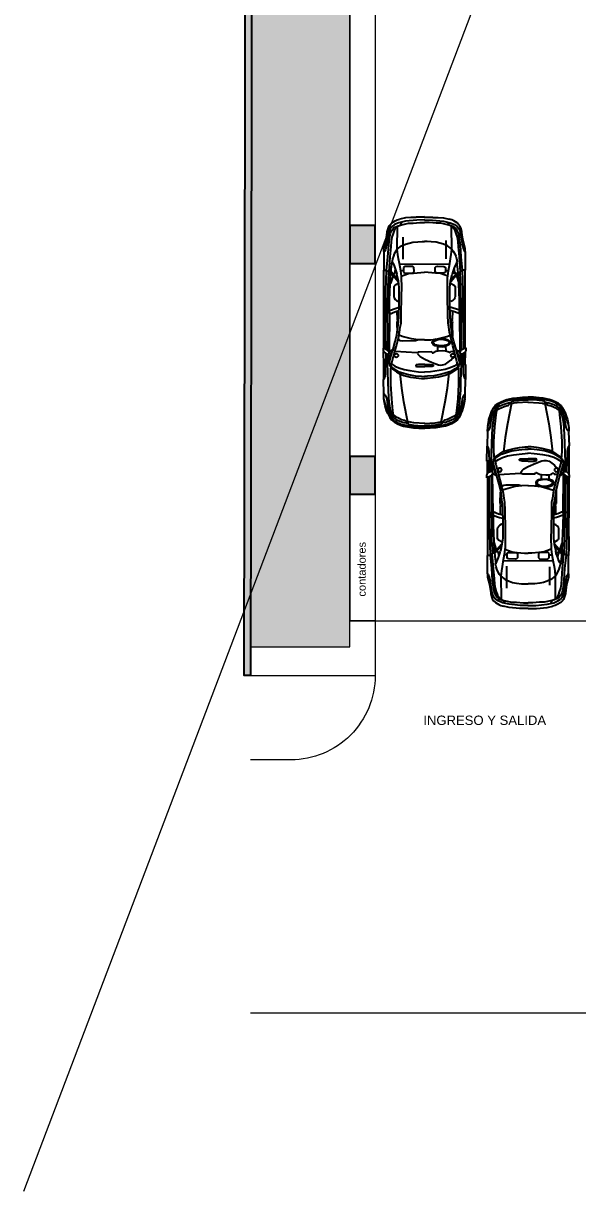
# Model space of a CAD drawing. Header units: metres. Extents: x -598 to 357, y -242 to 574.
# Drawn here: x -314.89 to -301.73, y 261.47 to 289.18 of the extents above; entities that cross this region are included whole.
import ezdxf

# ---------------------------------------------------------------- set-up
doc = ezdxf.new("R2010")
doc.units = ezdxf.units.M
doc.set_wipeout_variables(frame=1)
for name, color, linetype in [('000-GRADAS', 2, 'Continuous'), ('_TEXTO TITULOS', 251, 'Continuous'), ('MINUSV', 7, 'Continuous'), ('T-texto', 8, 'Continuous'), ('VEHICULO', 8, 'Continuous'), ('WIPEOUT', 253, 'Continuous'), ('xref_Nivel TIPICO$0$H-hatch mamposteria', 8, 'Continuous')]:
    doc.layers.add(name, color=color, linetype=linetype)
doc.layers.add('Muro Mamspoteria', color=5, linetype='Continuous', lineweight=9)
doc.layers.add('PARQUEOS', color=252, linetype='Continuous', lineweight=0)
doc.styles.get("Standard").update_dxf_attribs({"font": 'arial.ttf'})
doc.styles.add('TS', font='arial.ttf')

# ---------------------------------------------------------------- blocks, each defined once
blk = doc.blocks.new('columna')
at = {"true_color": 0x939598}
h = blk.add_hatch(color=252, dxfattribs=at)
h.dxf.hatch_style = 1
h.paths.add_polyline_path([(154.747, 259.896), (155.647, 259.896), (155.647, 259.296), (154.747, 259.296)])
at = {"color": 252, "true_color": 0x939598}
blk.add_lwpolyline([(154.747, 259.896), (155.647, 259.896), (155.647, 259.296), (154.747, 259.296), (154.747, 259.896)], dxfattribs=at)
blk = doc.blocks.new('V26')
at = {"color": 253}
blk.add_wipeout([(866.194, 101.276), (865.916, 101.411), (865.781, 101.658), (865.725, 101.995), (865.725, 102.392), (865.755, 102.623), (865.793, 102.764), (865.916, 102.977), (866.039, 103.047), (866.288, 103.136), (866.515, 103.161), (867.533, 103.161), (867.586, 103.176), (867.633, 103.166), (868.422, 103.159), (869.985, 103.156), (870.161, 103.109), (870.293, 103.089), (870.412, 103.069), (870.52, 103.034), (870.614, 102.929), (870.676, 102.779), (870.71, 102.644), (870.719, 101.869), (870.693, 101.676), (870.66, 101.547), (870.59, 101.418), (870.484, 101.34), (870.293, 101.299), (870.161, 101.278), (869.985, 101.232), (867.631, 101.229), (867.629, 101.218), (867.575, 101.213), (867.535, 101.223), (867.055, 101.22), (866.705, 101.226), (866.476, 101.227)], dxfattribs=at).dxf.layer = 'WIPEOUT'
at = {"layer": 'VEHICULO'}
for p, q in [((866.066, 103.066), (866.139, 103.094)), ((866.201, 103.087), (866.127, 103.054)), ((866.139, 103.094), (866.249, 103.129)), ((866.198, 103.087), (866.192, 103.063)), ((866.199, 103.089), (866.309, 103.126)), ((866.249, 103.129), (866.328, 103.143)), ((866.333, 103.08), (866.263, 103.068)), ((866.309, 103.126), (866.393, 103.15)), ((866.328, 103.143), (866.414, 103.157)), ((866.408, 103.089), (866.333, 103.08)), ((866.393, 103.15), (866.438, 103.159)), ((866.453, 103.103), (866.408, 103.089)), ((866.438, 103.159), (866.515, 103.161)), ((866.504, 103.131), (866.453, 103.103)), ((866.534, 103.155), (866.504, 103.131)), ((866.515, 103.161), (866.534, 103.157)), ((866.537, 103.157), (866.873, 103.166)), ((866.873, 103.166), (866.903, 103.145)), ((867.233, 103.169), (866.878, 103.166)), ((866.903, 103.145), (866.952, 103.131)), ((866.952, 103.131), (867.006, 103.122)), ((867.006, 103.122), (867.095, 103.122)), ((867.095, 103.122), (867.191, 103.117)), ((867.191, 103.117), (867.237, 103.117)), ((867.235, 103.12), (867.233, 103.169)), ((867.233, 103.162), (867.535, 103.165)), ((867.244, 103.068), (867.235, 103.12)), ((867.492, 103.115), (867.236, 103.118)), ((867.485, 103.093), (867.474, 103.07)), ((867.498, 103.121), (867.485, 103.093)), ((867.533, 103.161), (867.498, 103.121)), ((867.55, 103.168), (867.533, 103.161)), ((867.565, 103.174), (867.55, 103.168)), ((867.586, 103.176), (867.565, 103.174)), ((867.625, 103.17), (867.573, 103.066)), ((867.582, 103.058), (867.613, 103.122)), ((867.618, 103.175), (867.586, 103.176)), ((867.613, 103.122), (867.633, 103.162)), ((867.617, 103.124), (867.992, 103.121)), ((867.629, 103.17), (867.618, 103.175)), ((867.633, 103.166), (867.629, 103.17)), ((867.631, 103.159), (868.422, 103.159)), ((867.633, 103.162), (867.633, 103.166)), ((867.992, 103.121), (868.437, 103.121)), ((868.422, 103.159), (868.443, 103.118)), ((868.422, 103.159), (868.75, 103.157)), ((868.443, 103.118), (868.457, 103.069)), ((868.443, 103.118), (868.704, 103.114)), ((868.704, 103.114), (868.97, 103.111)), ((868.75, 103.157), (869.276, 103.16)), ((868.97, 103.111), (869.239, 103.105)), ((869.239, 103.105), (869.46, 103.095)), ((869.276, 103.16), (869.471, 103.156)), ((869.463, 103.095), (869.435, 103.042)), ((869.46, 103.095), (869.785, 103.062)), ((869.466, 103.117), (869.463, 103.095)), ((869.471, 103.156), (869.466, 103.117)), ((869.907, 103.156), (869.471, 103.156)), ((869.91, 103.145), (869.907, 103.156)), ((869.907, 103.156), (869.985, 103.156)), ((869.921, 103.134), (869.91, 103.145)), ((869.946, 103.123), (869.921, 103.134)), ((869.988, 103.109), (869.946, 103.123)), ((869.985, 103.156), (870.076, 103.13)), ((870.085, 103.089), (869.988, 103.109)), ((870.076, 103.13), (870.161, 103.109)), ((870.157, 103.075), (870.085, 103.089)), ((870.161, 103.109), (870.293, 103.089)), ((870.293, 103.089), (870.376, 103.078)), ((870.376, 103.078), (870.448, 103.06)), ((865.825, 102.836), (865.793, 102.764)), ((865.853, 102.843), (865.816, 102.745)), ((865.87, 102.914), (865.825, 102.836)), ((865.905, 102.914), (865.853, 102.843)), ((865.916, 102.977), (865.87, 102.914)), ((865.924, 102.865), (865.89, 102.782)), ((865.9, 102.914), (866.013, 103.028)), ((865.97, 103.014), (865.916, 102.977)), ((865.973, 102.929), (865.924, 102.865)), ((865.962, 102.815), (865.929, 102.738)), ((865.995, 102.884), (865.962, 102.815)), ((866.05, 103.056), (865.97, 103.014)), ((865.988, 102.95), (865.971, 102.929)), ((866.034, 102.938), (865.973, 102.929)), ((866.049, 103.004), (865.988, 102.95)), ((866.036, 102.937), (865.995, 102.884)), ((866.013, 103.028), (866.066, 103.066)), ((866.135, 102.952), (866.033, 102.939)), ((866.042, 102.946), (866.036, 102.937)), ((866.084, 102.98), (866.042, 102.946)), ((866.127, 103.054), (866.049, 103.004)), ((866.069, 102.963), (866.151, 102.998)), ((866.112, 103.007), (866.084, 102.98)), ((866.147, 103.031), (866.112, 103.007)), ((866.419, 102.981), (866.135, 102.952)), ((866.179, 103.043), (866.147, 103.031)), ((866.151, 102.998), (866.247, 103.019)), ((866.186, 103.051), (866.179, 103.043)), ((866.263, 103.068), (866.184, 103.05)), ((866.192, 103.063), (866.186, 103.051)), ((866.247, 103.019), (866.338, 103.033)), ((866.338, 103.033), (866.46, 103.043)), ((866.766, 103.004), (866.419, 102.981)), ((866.46, 103.043), (866.611, 103.052)), ((866.611, 103.052), (866.808, 103.059)), ((866.99, 103.004), (866.766, 103.004)), ((866.808, 103.059), (867.06, 103.066)), ((867.11, 102.999), (866.99, 103.004)), ((867.06, 102.863), (867.009, 102.784)), ((867.068, 102.821), (867.023, 102.684)), ((867.06, 103.066), (867.247, 103.073)), ((867.131, 102.966), (867.06, 102.863)), ((867.131, 102.92), (867.068, 102.821)), ((867.188, 102.991), (867.11, 102.999)), ((867.151, 102.804), (867.111, 102.681)), ((867.183, 102.994), (867.131, 102.92)), ((867.183, 102.992), (867.131, 102.966)), ((867.194, 102.898), (867.151, 102.804)), ((867.184, 102.998), (867.221, 103.019)), ((867.189, 102.994), (867.305, 102.961)), ((867.245, 102.977), (867.194, 102.898)), ((867.221, 103.019), (867.277, 103.029)), ((867.256, 103.045), (867.244, 103.068)), ((867.357, 103.071), (867.246, 103.072)), ((867.277, 103.029), (867.256, 103.045)), ((867.275, 103.029), (867.333, 103.018)), ((867.276, 103.031), (867.354, 103.037)), ((867.305, 102.961), (867.495, 102.911)), ((867.333, 103.018), (867.562, 102.951)), ((867.35, 103.029), (867.344, 103.026)), ((867.344, 103.026), (867.35, 103.023)), ((867.349, 103.023), (867.52, 102.975)), ((867.366, 103.03), (867.35, 103.029)), ((867.354, 103.037), (867.414, 103.039)), ((867.473, 103.07), (867.357, 103.071)), ((867.442, 103.03), (867.366, 103.03)), ((867.414, 103.039), (867.458, 103.039)), ((867.456, 103.032), (867.442, 103.03)), ((867.462, 103.039), (867.456, 103.032)), ((867.471, 103.056), (867.462, 103.039)), ((867.471, 103.056), (867.474, 103.07)), ((867.478, 103.05), (867.471, 103.056)), ((867.474, 103.07), (867.481, 103.054)), ((867.497, 103.032), (867.478, 103.05)), ((867.481, 103.054), (867.496, 103.041)), ((867.495, 102.911), (867.676, 102.861)), ((867.496, 103.041), (867.508, 103.036)), ((867.505, 103.03), (867.497, 103.032)), ((867.519, 103.029), (867.505, 103.03)), ((867.508, 103.036), (867.519, 103.034)), ((867.548, 102.893), (867.518, 102.365)), ((867.519, 103.034), (867.53, 103.036)), ((867.53, 103.03), (867.519, 103.029)), ((867.52, 102.975), (867.56, 102.966)), ((867.53, 103.036), (867.541, 103.038)), ((867.542, 103.036), (867.53, 103.03)), ((867.541, 103.038), (867.543, 103.036)), ((867.544, 103.038), (867.542, 103.056)), ((867.542, 103.056), (867.571, 103.056)), ((867.546, 103.022), (867.542, 103.036)), ((867.546, 103.014), (867.546, 103.022)), ((867.551, 103.002), (867.546, 103.014)), ((868.472, 103.025), (867.547, 103.034)), ((867.565, 102.979), (867.551, 103.002)), ((867.56, 102.966), (867.569, 102.966)), ((867.563, 102.95), (867.779, 102.891)), ((867.57, 102.972), (867.565, 102.979)), ((867.569, 102.966), (867.57, 102.972)), ((867.573, 103.066), (867.57, 103.057)), ((867.571, 103.056), (867.582, 103.058)), ((867.593, 103.072), (867.983, 103.066)), ((867.676, 102.861), (867.86, 102.815)), ((867.779, 102.891), (867.932, 102.85)), ((867.817, 102.8), (867.801, 102.77)), ((867.85, 102.816), (867.817, 102.8)), ((867.86, 102.815), (867.995, 102.787)), ((867.896, 102.722), (867.925, 102.799)), ((867.932, 102.85), (868.057, 102.833)), ((868.226, 102.853), (867.971, 102.846)), ((867.983, 103.066), (868.457, 103.069)), ((868.057, 102.833), (868.162, 102.821)), ((868.162, 102.821), (868.242, 102.809)), ((868.257, 102.846), (868.226, 102.853)), ((868.242, 102.809), (868.374, 102.801)), ((868.292, 102.831), (868.257, 102.846)), ((868.494, 102.85), (868.292, 102.846)), ((868.292, 102.846), (868.292, 102.807)), ((868.374, 102.801), (868.668, 102.795)), ((868.426, 103.026), (868.481, 102.899)), ((868.457, 103.069), (868.472, 103.025)), ((868.457, 103.069), (868.704, 103.065)), ((868.472, 103.025), (868.756, 103.022)), ((868.481, 102.899), (868.509, 102.8)), ((868.513, 103.028), (868.568, 102.868)), ((868.568, 102.868), (868.588, 102.798)), ((868.704, 103.065), (868.939, 103.059)), ((868.725, 102.813), (868.721, 102.792)), ((868.742, 102.853), (868.725, 102.813)), ((868.774, 102.891), (868.742, 102.853)), ((868.756, 103.022), (869.135, 103.007)), ((868.808, 102.915), (868.774, 102.891)), ((868.841, 102.921), (868.808, 102.915)), ((869.07, 102.923), (868.841, 102.921)), ((868.939, 103.059), (869.098, 103.059)), ((869.059, 102.795), (869.204, 102.814)), ((869.089, 102.915), (869.07, 102.923)), ((869.11, 102.894), (869.089, 102.915)), ((869.098, 103.059), (869.212, 103.05)), ((869.159, 102.807), (869.11, 102.894)), ((869.135, 103.007), (869.392, 102.995)), ((869.34, 102.942), (869.155, 103.002)), ((869.393, 102.989), (869.194, 102.815)), ((869.204, 102.814), (869.374, 102.852)), ((869.212, 103.05), (869.435, 103.041)), ((869.249, 102.823), (869.255, 102.834)), ((869.255, 102.834), (869.427, 102.989)), ((869.395, 102.91), (869.369, 102.932)), ((869.425, 102.865), (869.374, 102.852)), ((869.435, 103.042), (869.393, 102.989)), ((869.412, 102.862), (869.395, 102.91)), ((869.396, 102.992), (869.493, 102.984)), ((869.401, 102.902), (869.482, 102.885)), ((869.524, 102.898), (869.425, 102.865)), ((869.782, 103.014), (869.43, 103.042)), ((869.493, 102.984), (869.668, 102.962)), ((869.597, 102.926), (869.524, 102.898)), ((869.642, 102.949), (869.597, 102.926)), ((869.622, 102.791), (869.735, 102.81)), ((869.662, 102.963), (869.642, 102.949)), ((869.668, 102.964), (869.662, 102.963)), ((869.682, 102.964), (869.668, 102.964)), ((869.738, 102.951), (869.682, 102.964)), ((869.735, 102.81), (869.839, 102.827)), ((869.799, 102.933), (869.738, 102.951)), ((870.024, 102.992), (869.782, 103.014)), ((869.785, 103.062), (870.057, 103.045)), ((869.854, 102.911), (869.799, 102.933)), ((869.839, 102.827), (869.963, 102.84)), ((869.92, 102.872), (869.854, 102.911)), ((869.963, 102.84), (869.92, 102.872)), ((869.963, 102.84), (870.045, 102.737)), ((869.963, 102.84), (870.513, 102.834)), ((870.149, 102.984), (870.024, 102.992)), ((870.057, 103.045), (870.226, 103.026)), ((870.251, 102.967), (870.149, 102.984)), ((870.257, 103.064), (870.157, 103.075)), ((870.226, 103.026), (870.343, 103.001)), ((870.337, 102.94), (870.251, 102.967)), ((870.348, 103.042), (870.257, 103.064)), ((870.387, 102.923), (870.337, 102.94)), ((870.343, 103.001), (870.41, 102.967)), ((870.409, 103.031), (870.348, 103.042)), ((870.446, 102.901), (870.387, 102.923)), ((870.461, 103.004), (870.409, 103.031)), ((870.41, 102.967), (870.46, 102.931)), ((870.49, 102.862), (870.446, 102.901)), ((870.448, 103.06), (870.52, 103.034)), ((870.46, 102.931), (870.49, 102.895)), ((870.506, 102.966), (870.461, 103.004)), ((870.49, 102.895), (870.521, 102.823)), ((870.515, 102.831), (870.49, 102.862)), ((870.547, 102.903), (870.506, 102.966)), ((870.513, 102.834), (870.537, 102.768)), ((870.52, 103.034), (870.546, 103.011)), ((870.546, 103.011), (870.59, 102.97)), ((870.592, 102.803), (870.547, 102.903)), ((870.59, 102.97), (870.637, 102.887)), ((870.631, 102.644), (870.592, 102.803)), ((870.637, 102.887), (870.66, 102.841)), ((870.66, 102.841), (870.676, 102.779)), ((865.741, 102.552), (865.73, 102.458)), ((865.769, 102.694), (865.741, 102.552)), ((865.776, 102.573), (865.755, 102.451)), ((865.793, 102.764), (865.769, 102.694)), ((865.816, 102.745), (865.776, 102.573)), ((865.805, 102.532), (865.794, 102.454)), ((865.809, 102.57), (865.805, 102.532)), ((865.82, 102.581), (865.809, 102.57)), ((865.831, 102.588), (865.82, 102.581)), ((865.84, 102.59), (865.831, 102.588)), ((865.842, 102.626), (865.837, 102.594)), ((865.852, 102.592), (865.84, 102.59)), ((865.854, 102.626), (865.842, 102.626)), ((865.857, 102.687), (865.843, 102.626)), ((865.848, 102.45), (865.859, 102.534)), ((865.861, 102.59), (865.852, 102.592)), ((865.867, 102.627), (865.854, 102.626)), ((865.89, 102.782), (865.857, 102.687)), ((865.859, 102.534), (865.867, 102.555)), ((865.865, 102.583), (865.861, 102.59)), ((865.862, 102.59), (866.347, 102.684)), ((865.867, 102.555), (865.865, 102.583)), ((865.887, 102.636), (865.867, 102.627)), ((865.905, 102.657), (865.887, 102.636)), ((865.912, 102.672), (865.905, 102.657)), ((865.929, 102.738), (865.912, 102.672)), ((866.347, 102.684), (866.672, 102.735)), ((866.672, 102.735), (866.952, 102.766)), ((866.932, 102.527), (866.912, 102.396)), ((866.972, 102.684), (866.932, 102.527)), ((866.952, 102.766), (867, 102.769)), ((866.991, 102.576), (866.963, 102.413)), ((867.009, 102.784), (866.972, 102.684)), ((867.023, 102.684), (866.991, 102.576)), ((867.086, 102.541), (867.06, 102.336)), ((867.111, 102.681), (867.086, 102.541)), ((867.801, 102.77), (867.794, 102.718)), ((867.794, 102.718), (867.798, 102.409)), ((867.839, 102.503), (867.896, 102.722)), ((867.995, 102.787), (868.116, 102.771)), ((868.116, 102.771), (868.207, 102.752)), ((868.207, 102.752), (868.409, 102.747)), ((868.409, 102.747), (868.848, 102.741)), ((868.668, 102.795), (868.932, 102.795)), ((868.848, 102.741), (869.062, 102.736)), ((868.932, 102.795), (869.059, 102.795)), ((869.062, 102.736), (869.293, 102.741)), ((869.293, 102.741), (869.329, 102.744)), ((869.325, 102.745), (869.385, 102.575)), ((869.329, 102.744), (869.453, 102.759)), ((869.385, 102.575), (869.399, 102.452)), ((869.4, 102.66), (869.398, 102.482)), ((869.409, 102.68), (869.4, 102.66)), ((869.423, 102.691), (869.409, 102.68)), ((869.53, 102.691), (869.423, 102.691)), ((869.454, 102.73), (869.448, 102.758)), ((869.453, 102.759), (869.622, 102.791)), ((869.456, 102.69), (869.454, 102.73)), ((869.541, 102.683), (869.53, 102.691)), ((869.555, 102.654), (869.541, 102.683)), ((869.558, 102.502), (869.555, 102.654)), ((869.606, 101.596), (869.602, 102.777)), ((869.729, 102.703), (870.25, 102.703)), ((870.045, 102.737), (870.083, 102.644)), ((870.083, 102.644), (870.111, 102.561)), ((870.111, 102.561), (870.132, 102.47)), ((870.537, 102.768), (870.579, 102.578)), ((870.604, 102.743), (870.54, 102.768)), ((870.579, 102.578), (870.582, 102.467)), ((870.655, 102.38), (870.631, 102.644)), ((870.71, 102.644), (870.676, 102.779)), ((870.728, 102.394), (870.71, 102.644)), ((865.72, 102.326), (865.715, 102.194)), ((865.73, 102.458), (865.72, 102.326)), ((865.746, 102.328), (865.738, 102.195)), ((865.755, 102.451), (865.746, 102.328)), ((865.784, 102.349), (865.779, 102.224)), ((865.794, 102.454), (865.784, 102.349)), ((865.833, 102.19), (865.848, 102.45)), ((866.897, 102.268), (866.895, 102.194)), ((866.912, 102.396), (866.897, 102.268)), ((866.954, 102.265), (866.949, 102.191)), ((866.963, 102.413), (866.954, 102.265)), ((867.06, 102.336), (867.048, 102.191)), ((867.18, 102.342), (867.178, 102.194)), ((867.183, 102.376), (867.18, 102.342)), ((867.188, 102.397), (867.183, 102.376)), ((867.186, 102.307), (867.185, 102.194)), ((867.187, 102.381), (867.186, 102.307)), ((867.193, 102.39), (867.187, 102.381)), ((867.197, 102.4), (867.188, 102.397)), ((867.2, 102.394), (867.193, 102.39)), ((867.206, 102.401), (867.197, 102.4)), ((867.206, 102.395), (867.2, 102.394)), ((867.215, 102.4), (867.206, 102.401)), ((867.213, 102.393), (867.206, 102.395)), ((867.221, 102.374), (867.213, 102.393)), ((867.223, 102.391), (867.215, 102.4)), ((867.229, 102.328), (867.221, 102.374)), ((867.232, 102.336), (867.223, 102.391)), ((867.233, 102.194), (867.229, 102.328)), ((867.237, 102.194), (867.232, 102.336)), ((867.42, 102.294), (867.36, 102.188)), ((867.457, 102.334), (867.42, 102.294)), ((867.487, 102.357), (867.457, 102.334)), ((867.517, 102.354), (867.487, 102.357)), ((867.517, 102.357), (867.53, 102.344)), ((867.53, 102.344), (867.533, 102.321)), ((867.533, 102.321), (867.536, 102.022)), ((867.798, 102.409), (867.814, 102.364)), ((867.813, 102.191), (867.818, 102.344)), ((867.818, 102.344), (867.839, 102.503)), ((869.398, 102.482), (869.403, 102.471)), ((869.399, 102.452), (869.414, 102.28)), ((869.403, 102.473), (869.421, 102.456)), ((869.414, 102.28), (869.417, 102.194)), ((869.421, 102.456), (869.441, 102.442)), ((869.441, 102.442), (869.527, 102.445)), ((869.527, 102.445), (869.535, 102.45)), ((869.535, 102.45), (869.555, 102.471)), ((869.555, 102.471), (869.558, 102.502)), ((870.132, 102.47), (870.142, 102.353)), ((870.142, 102.353), (870.145, 102.252)), ((870.145, 102.252), (870.145, 102.194)), ((870.582, 102.467), (870.599, 102.304)), ((870.599, 102.304), (870.599, 102.194)), ((870.658, 102.19), (870.655, 102.38)), ((870.731, 102.193), (870.728, 102.394)), ((865.72, 102.061), (865.715, 102.194)), ((865.73, 101.929), (865.72, 102.061)), ((865.746, 102.059), (865.738, 102.193)), ((865.755, 101.936), (865.746, 102.059)), ((865.779, 102.224), (865.777, 102.194)), ((865.779, 102.164), (865.777, 102.194)), ((865.784, 102.039), (865.779, 102.164)), ((865.794, 101.934), (865.784, 102.039)), ((865.833, 102.197), (865.848, 101.938)), ((866.897, 102.12), (866.895, 102.194)), ((866.912, 101.991), (866.897, 102.12)), ((866.932, 101.86), (866.912, 101.991)), ((866.954, 102.123), (866.949, 102.197)), ((866.963, 101.974), (866.954, 102.123)), ((866.991, 101.812), (866.963, 101.974)), ((867.06, 102.051), (867.048, 102.197)), ((867.086, 101.846), (867.06, 102.051)), ((867.18, 102.046), (867.178, 102.194)), ((867.183, 102.012), (867.18, 102.046)), ((867.188, 101.991), (867.183, 102.012)), ((867.186, 102.081), (867.185, 102.194)), ((867.187, 102.007), (867.186, 102.081)), ((867.193, 101.998), (867.187, 102.007)), ((867.197, 101.988), (867.188, 101.991)), ((867.2, 101.994), (867.193, 101.998)), ((867.206, 101.987), (867.197, 101.988)), ((867.206, 101.993), (867.2, 101.994)), ((867.213, 101.995), (867.206, 101.993)), ((867.215, 101.988), (867.206, 101.987)), ((867.221, 102.014), (867.213, 101.995)), ((867.223, 101.997), (867.215, 101.988)), ((867.229, 102.06), (867.221, 102.014)), ((867.232, 102.052), (867.223, 101.997)), ((867.28, 102.012), (867.224, 101.866)), ((867.233, 102.194), (867.229, 102.06)), ((867.237, 102.194), (867.232, 102.052)), ((867.36, 102.188), (867.28, 102.012)), ((867.507, 102.009), (867.503, 101.999)), ((867.503, 101.999), (867.513, 101.985)), ((867.536, 102.022), (867.507, 102.009)), ((867.513, 101.985), (867.543, 101.922)), ((867.676, 101.949), (867.703, 101.989)), ((867.696, 101.949), (867.739, 101.985)), ((867.703, 101.989), (867.736, 102.012)), ((867.736, 102.012), (867.766, 102.009)), ((867.739, 101.985), (867.786, 101.972)), ((867.766, 102.009), (867.799, 101.989)), ((867.782, 101.975), (867.826, 101.869)), ((867.799, 101.989), (867.819, 102.015)), ((867.802, 101.985), (867.836, 101.929)), ((867.813, 102.196), (867.818, 102.043)), ((867.818, 102.043), (867.839, 101.885)), ((869.399, 101.936), (869.414, 102.108)), ((869.414, 102.108), (869.417, 102.194)), ((870.132, 101.917), (870.142, 102.035)), ((870.142, 102.035), (870.145, 102.135)), ((870.145, 102.135), (870.145, 102.194)), ((870.582, 101.921), (870.599, 102.083)), ((870.599, 102.083), (870.599, 102.194)), ((870.655, 102.007), (870.631, 101.744)), ((870.658, 102.198), (870.655, 102.007)), ((870.728, 101.993), (870.71, 101.744)), ((870.731, 102.194), (870.728, 101.993)), ((865.741, 101.836), (865.73, 101.929)), ((865.769, 101.693), (865.741, 101.836)), ((865.776, 101.815), (865.755, 101.936)), ((865.793, 101.623), (865.769, 101.693)), ((865.816, 101.642), (865.776, 101.815)), ((865.805, 101.855), (865.794, 101.934)), ((865.809, 101.818), (865.805, 101.855)), ((865.82, 101.807), (865.809, 101.818)), ((865.831, 101.799), (865.82, 101.807)), ((865.84, 101.798), (865.831, 101.799)), ((865.842, 101.762), (865.837, 101.793)), ((865.852, 101.796), (865.84, 101.798)), ((865.854, 101.762), (865.842, 101.762)), ((865.857, 101.7), (865.843, 101.762)), ((865.848, 101.938), (865.859, 101.854)), ((865.861, 101.798), (865.852, 101.796)), ((865.867, 101.76), (865.854, 101.762)), ((865.89, 101.606), (865.857, 101.7)), ((865.859, 101.854), (865.867, 101.833)), ((865.865, 101.805), (865.861, 101.798)), ((865.862, 101.798), (866.347, 101.704)), ((865.867, 101.833), (865.865, 101.805)), ((865.887, 101.751), (865.867, 101.76)), ((865.905, 101.73), (865.887, 101.751)), ((865.912, 101.715), (865.905, 101.73)), ((865.929, 101.649), (865.912, 101.715)), ((866.347, 101.704), (866.672, 101.652)), ((866.972, 101.704), (866.932, 101.86)), ((867.009, 101.604), (866.972, 101.704)), ((867.023, 101.704), (866.991, 101.812)), ((867.068, 101.567), (867.023, 101.704)), ((867.111, 101.707), (867.086, 101.846)), ((867.151, 101.584), (867.111, 101.707)), ((867.224, 101.866), (867.217, 101.823)), ((867.217, 101.823), (867.221, 101.766)), ((867.221, 101.766), (867.237, 101.693)), ((867.237, 101.693), (867.33, 101.57)), ((867.556, 101.696), (867.54, 101.64)), ((867.543, 101.922), (867.553, 101.872)), ((867.553, 101.882), (867.659, 101.882)), ((867.553, 101.872), (867.563, 101.769)), ((867.563, 101.769), (867.556, 101.696)), ((867.659, 101.696), (867.56, 101.69)), ((867.659, 101.882), (867.653, 101.763)), ((867.653, 101.763), (867.659, 101.696)), ((867.693, 101.617), (867.659, 101.703)), ((867.663, 101.886), (867.676, 101.949)), ((867.673, 101.816), (867.696, 101.949)), ((867.679, 101.73), (867.673, 101.816)), ((867.699, 101.657), (867.679, 101.73)), ((867.829, 101.773), (867.796, 101.65)), ((867.846, 101.713), (867.809, 101.623)), ((867.826, 101.869), (867.829, 101.773)), ((867.839, 101.885), (867.896, 101.666)), ((867.852, 101.826), (867.846, 101.713)), ((869.325, 101.643), (869.385, 101.812)), ((869.385, 101.812), (869.399, 101.936)), ((869.386, 101.812), (869.4, 101.935)), ((869.398, 101.905), (869.404, 101.917)), ((869.402, 101.727), (869.398, 101.905)), ((869.41, 101.707), (869.402, 101.727)), ((869.404, 101.914), (869.421, 101.931)), ((869.425, 101.696), (869.41, 101.707)), ((869.421, 101.931), (869.441, 101.945)), ((869.531, 101.696), (869.425, 101.696)), ((869.441, 101.945), (869.527, 101.943)), ((869.458, 101.698), (869.456, 101.657)), ((869.527, 101.943), (869.536, 101.937)), ((869.542, 101.705), (869.531, 101.696)), ((869.536, 101.937), (869.556, 101.917)), ((869.557, 101.734), (869.542, 101.705)), ((869.556, 101.917), (869.559, 101.886)), ((869.559, 101.886), (869.557, 101.734)), ((870.045, 101.65), (870.083, 101.744)), ((870.083, 101.744), (870.111, 101.827)), ((870.111, 101.827), (870.132, 101.917)), ((870.537, 101.619), (870.579, 101.81)), ((870.579, 101.81), (870.582, 101.921)), ((870.631, 101.744), (870.592, 101.585)), ((870.71, 101.744), (870.676, 101.609)), ((865.825, 101.551), (865.793, 101.623)), ((865.853, 101.544), (865.816, 101.642)), ((865.87, 101.474), (865.825, 101.551)), ((865.905, 101.474), (865.853, 101.544)), ((865.916, 101.411), (865.87, 101.474)), ((865.924, 101.523), (865.89, 101.606)), ((865.9, 101.474), (866.013, 101.359)), ((865.973, 101.458), (865.924, 101.523)), ((865.962, 101.573), (865.929, 101.649)), ((865.995, 101.503), (865.962, 101.573)), ((865.988, 101.437), (865.971, 101.458)), ((866.034, 101.449), (865.973, 101.458)), ((866.049, 101.383), (865.988, 101.437)), ((866.036, 101.451), (865.995, 101.503)), ((866.135, 101.436), (866.033, 101.449)), ((866.042, 101.442), (866.036, 101.451)), ((866.084, 101.407), (866.042, 101.442)), ((866.069, 101.424), (866.151, 101.389)), ((866.419, 101.407), (866.135, 101.436)), ((866.672, 101.652), (866.952, 101.621)), ((866.952, 101.621), (867, 101.618)), ((867.06, 101.524), (867.009, 101.604)), ((867.131, 101.422), (867.06, 101.524)), ((867.131, 101.467), (867.068, 101.567)), ((867.183, 101.393), (867.131, 101.467)), ((867.183, 101.396), (867.131, 101.422)), ((867.194, 101.49), (867.151, 101.584)), ((867.189, 101.394), (867.305, 101.427)), ((867.245, 101.41), (867.194, 101.49)), ((867.305, 101.427), (867.495, 101.477)), ((867.33, 101.57), (867.384, 101.527)), ((867.333, 101.37), (867.562, 101.436)), ((867.384, 101.527), (867.407, 101.487)), ((867.407, 101.487), (867.41, 101.454)), ((867.495, 101.477), (867.676, 101.526)), ((867.52, 101.603), (867.513, 101.583)), ((867.513, 101.583), (867.54, 101.577)), ((867.54, 101.64), (867.52, 101.603)), ((867.52, 101.413), (867.56, 101.422)), ((867.54, 101.577), (867.546, 101.494)), ((867.56, 101.422), (867.569, 101.422)), ((867.563, 101.438), (867.779, 101.497)), ((867.57, 101.415), (867.565, 101.409)), ((867.569, 101.422), (867.57, 101.415)), ((867.676, 101.526), (867.86, 101.573)), ((867.726, 101.587), (867.693, 101.617)), ((867.723, 101.623), (867.699, 101.657)), ((867.749, 101.603), (867.723, 101.623)), ((867.756, 101.577), (867.726, 101.587)), ((867.762, 101.613), (867.749, 101.603)), ((867.779, 101.59), (867.756, 101.577)), ((867.796, 101.65), (867.762, 101.613)), ((867.809, 101.623), (867.779, 101.59)), ((867.779, 101.497), (867.932, 101.538)), ((867.86, 101.573), (867.995, 101.6)), ((867.896, 101.666), (867.925, 101.588)), ((867.905, 101.526), (868.188, 101.53)), ((867.932, 101.538), (868.057, 101.554)), ((867.995, 101.6), (868.116, 101.617)), ((868.057, 101.554), (868.162, 101.567)), ((868.059, 101.55), (868.164, 101.563)), ((868.116, 101.617), (868.207, 101.636)), ((868.162, 101.567), (868.242, 101.579)), ((868.164, 101.563), (868.243, 101.575)), ((868.188, 101.53), (868.24, 101.53)), ((868.207, 101.636), (868.409, 101.641)), ((868.258, 101.538), (868.228, 101.531)), ((868.242, 101.579), (868.374, 101.587)), ((868.243, 101.575), (868.376, 101.584)), ((868.294, 101.553), (868.258, 101.538)), ((868.294, 101.538), (868.294, 101.578)), ((868.496, 101.534), (868.294, 101.538)), ((868.374, 101.587), (868.668, 101.592)), ((868.376, 101.584), (868.669, 101.59)), ((868.409, 101.641), (868.848, 101.646)), ((868.428, 101.359), (868.483, 101.486)), ((868.483, 101.486), (868.511, 101.585)), ((868.516, 101.357), (868.57, 101.517)), ((868.57, 101.517), (868.59, 101.587)), ((868.668, 101.592), (868.932, 101.592)), ((868.744, 101.532), (868.727, 101.572)), ((868.776, 101.494), (868.744, 101.532)), ((868.81, 101.471), (868.776, 101.494)), ((868.843, 101.465), (868.81, 101.471)), ((869.072, 101.463), (868.843, 101.465)), ((868.848, 101.646), (869.062, 101.652)), ((868.932, 101.592), (869.059, 101.592)), ((868.934, 101.591), (869.061, 101.591)), ((869.059, 101.592), (869.204, 101.574)), ((869.062, 101.652), (869.293, 101.646)), ((869.091, 101.472), (869.072, 101.463)), ((869.112, 101.493), (869.091, 101.472)), ((869.161, 101.58), (869.112, 101.493)), ((869.393, 101.398), (869.194, 101.573)), ((869.204, 101.574), (869.374, 101.536)), ((869.344, 101.436), (869.206, 101.392)), ((869.249, 101.565), (869.255, 101.553)), ((869.255, 101.553), (869.427, 101.398)), ((869.293, 101.646), (869.329, 101.644)), ((869.329, 101.644), (869.453, 101.628)), ((869.369, 101.453), (869.414, 101.473)), ((869.425, 101.523), (869.374, 101.536)), ((869.39, 101.462), (869.407, 101.522)), ((869.414, 101.473), (869.498, 101.494)), ((869.524, 101.489), (869.425, 101.523)), ((869.456, 101.657), (869.45, 101.63)), ((869.453, 101.628), (869.622, 101.597)), ((869.455, 101.628), (869.624, 101.597)), ((869.493, 101.404), (869.668, 101.426)), ((869.597, 101.461), (869.524, 101.489)), ((869.642, 101.438), (869.597, 101.461)), ((869.622, 101.597), (869.735, 101.577)), ((869.662, 101.425), (869.642, 101.438)), ((869.668, 101.423), (869.662, 101.425)), ((869.682, 101.423), (869.668, 101.423)), ((869.738, 101.436), (869.682, 101.423)), ((869.735, 101.577), (869.839, 101.561)), ((869.799, 101.455), (869.738, 101.436)), ((869.739, 101.682), (870.173, 101.682)), ((869.854, 101.476), (869.799, 101.455)), ((869.839, 101.561), (869.963, 101.547)), ((869.92, 101.516), (869.854, 101.476)), ((869.963, 101.547), (869.92, 101.516)), ((869.963, 101.547), (870.045, 101.65)), ((869.963, 101.547), (870.513, 101.554)), ((870.251, 101.42), (870.149, 101.404)), ((870.337, 101.448), (870.251, 101.42)), ((870.387, 101.465), (870.337, 101.448)), ((870.343, 101.387), (870.41, 101.42)), ((870.446, 101.487), (870.387, 101.465)), ((870.41, 101.42), (870.46, 101.456)), ((870.49, 101.526), (870.446, 101.487)), ((870.46, 101.456), (870.49, 101.492)), ((870.506, 101.422), (870.461, 101.384)), ((870.49, 101.492), (870.521, 101.565)), ((870.515, 101.556), (870.49, 101.526)), ((870.547, 101.484), (870.506, 101.422)), ((870.513, 101.554), (870.537, 101.619)), ((870.604, 101.645), (870.54, 101.62)), ((870.546, 101.376), (870.59, 101.418)), ((870.592, 101.585), (870.547, 101.484)), ((870.59, 101.418), (870.637, 101.5)), ((870.637, 101.5), (870.66, 101.547)), ((870.66, 101.547), (870.676, 101.609)), ((865.97, 101.374), (865.916, 101.411)), ((866.05, 101.332), (865.97, 101.374)), ((866.013, 101.359), (866.066, 101.322)), ((866.127, 101.334), (866.049, 101.383)), ((866.066, 101.322), (866.139, 101.294)), ((866.112, 101.38), (866.084, 101.407)), ((866.147, 101.356), (866.112, 101.38)), ((866.201, 101.301), (866.127, 101.334)), ((866.139, 101.294), (866.249, 101.259)), ((866.179, 101.344), (866.147, 101.356)), ((866.151, 101.389), (866.247, 101.368)), ((866.186, 101.337), (866.179, 101.344)), ((866.263, 101.319), (866.184, 101.338)), ((866.192, 101.325), (866.186, 101.337)), ((866.198, 101.301), (866.192, 101.325)), ((866.199, 101.299), (866.309, 101.261)), ((866.247, 101.368), (866.338, 101.354)), ((866.249, 101.259), (866.328, 101.245)), ((866.333, 101.308), (866.263, 101.319)), ((866.309, 101.261), (866.393, 101.238)), ((866.328, 101.245), (866.414, 101.231)), ((866.408, 101.298), (866.333, 101.308)), ((866.338, 101.354), (866.46, 101.345)), ((866.393, 101.238), (866.438, 101.228)), ((866.453, 101.284), (866.408, 101.298)), ((866.766, 101.384), (866.419, 101.407)), ((866.438, 101.228), (866.515, 101.226)), ((866.504, 101.256), (866.453, 101.284)), ((866.46, 101.345), (866.611, 101.336)), ((866.534, 101.233), (866.504, 101.256)), ((866.515, 101.226), (866.534, 101.231)), ((866.537, 101.231), (866.873, 101.221)), ((866.611, 101.336), (866.808, 101.329)), ((866.99, 101.384), (866.766, 101.384)), ((866.808, 101.329), (867.06, 101.322)), ((866.873, 101.221), (866.903, 101.242)), ((867.233, 101.219), (866.878, 101.221)), ((866.903, 101.242), (866.952, 101.256)), ((866.952, 101.256), (867.006, 101.266)), ((867.11, 101.389), (866.99, 101.384)), ((867.006, 101.266), (867.095, 101.266)), ((867.06, 101.322), (867.247, 101.315)), ((867.095, 101.266), (867.191, 101.27)), ((867.188, 101.397), (867.11, 101.389)), ((867.184, 101.389), (867.221, 101.368)), ((867.191, 101.27), (867.237, 101.27)), ((867.221, 101.368), (867.277, 101.359)), ((867.235, 101.268), (867.233, 101.219)), ((867.233, 101.226), (867.535, 101.223)), ((867.244, 101.319), (867.235, 101.268)), ((867.492, 101.272), (867.236, 101.269)), ((867.256, 101.343), (867.244, 101.319)), ((867.357, 101.317), (867.246, 101.316)), ((867.277, 101.359), (867.256, 101.343)), ((867.275, 101.359), (867.333, 101.37)), ((867.276, 101.357), (867.354, 101.35)), ((867.344, 101.362), (867.35, 101.364)), ((867.35, 101.359), (867.344, 101.362)), ((867.349, 101.364), (867.52, 101.413)), ((867.366, 101.358), (867.35, 101.359)), ((867.354, 101.35), (867.414, 101.349)), ((867.473, 101.318), (867.357, 101.317)), ((867.442, 101.358), (867.366, 101.358)), ((867.414, 101.349), (867.458, 101.349)), ((867.456, 101.355), (867.442, 101.358)), ((867.462, 101.349), (867.456, 101.355)), ((867.471, 101.332), (867.462, 101.349)), ((867.478, 101.337), (867.471, 101.332)), ((867.471, 101.332), (867.474, 101.318)), ((867.474, 101.318), (867.481, 101.333)), ((867.485, 101.295), (867.474, 101.318)), ((867.497, 101.355), (867.478, 101.337)), ((867.481, 101.333), (867.496, 101.346)), ((867.498, 101.267), (867.485, 101.295)), ((867.496, 101.346), (867.508, 101.351)), ((867.505, 101.358), (867.497, 101.355)), ((867.533, 101.227), (867.498, 101.267)), ((867.519, 101.359), (867.505, 101.358)), ((867.508, 101.351), (867.519, 101.354)), ((867.53, 101.358), (867.519, 101.359)), ((867.519, 101.354), (867.53, 101.351)), ((867.542, 101.351), (867.53, 101.358)), ((867.53, 101.351), (867.541, 101.35)), ((867.55, 101.219), (867.533, 101.227)), ((867.541, 101.35), (867.543, 101.351)), ((867.546, 101.365), (867.542, 101.351)), ((867.544, 101.35), (867.542, 101.332)), ((867.542, 101.332), (867.571, 101.332)), ((867.551, 101.386), (867.546, 101.373)), ((867.546, 101.373), (867.546, 101.365)), ((868.472, 101.362), (867.547, 101.354)), ((867.565, 101.214), (867.55, 101.219)), ((867.565, 101.409), (867.551, 101.386)), ((867.586, 101.211), (867.565, 101.214)), ((867.573, 101.322), (867.57, 101.331)), ((867.571, 101.332), (867.582, 101.329)), ((867.625, 101.218), (867.573, 101.322)), ((867.582, 101.329), (867.613, 101.265)), ((867.618, 101.213), (867.586, 101.211)), ((867.593, 101.316), (867.983, 101.322)), ((867.613, 101.265), (867.633, 101.225)), ((867.617, 101.264), (867.992, 101.266)), ((867.629, 101.218), (867.618, 101.213)), ((867.633, 101.222), (867.629, 101.218)), ((867.631, 101.229), (868.422, 101.229)), ((867.633, 101.225), (867.633, 101.222)), ((867.983, 101.322), (868.457, 101.319)), ((867.992, 101.266), (868.437, 101.266)), ((868.422, 101.229), (868.443, 101.269)), ((868.422, 101.229), (868.75, 101.231)), ((868.443, 101.269), (868.457, 101.319)), ((868.443, 101.269), (868.704, 101.274)), ((868.457, 101.319), (868.472, 101.362)), ((868.457, 101.319), (868.704, 101.323)), ((868.472, 101.362), (868.756, 101.365)), ((868.704, 101.323), (868.939, 101.329)), ((868.704, 101.274), (868.97, 101.277)), ((868.75, 101.231), (869.276, 101.228)), ((868.756, 101.365), (869.135, 101.381)), ((868.939, 101.329), (869.098, 101.329)), ((868.97, 101.277), (869.239, 101.283)), ((869.098, 101.329), (869.212, 101.338)), ((869.135, 101.381), (869.392, 101.393)), ((869.206, 101.392), (869.164, 101.38)), ((869.212, 101.338), (869.435, 101.347)), ((869.239, 101.283), (869.46, 101.293)), ((869.276, 101.228), (869.471, 101.232)), ((869.435, 101.345), (869.393, 101.398)), ((869.396, 101.395), (869.493, 101.404)), ((869.782, 101.373), (869.43, 101.345)), ((869.463, 101.293), (869.435, 101.345)), ((869.46, 101.293), (869.785, 101.326)), ((869.466, 101.271), (869.463, 101.293)), ((869.471, 101.232), (869.466, 101.271)), ((869.907, 101.232), (869.471, 101.232)), ((870.024, 101.395), (869.782, 101.373)), ((869.785, 101.326), (870.057, 101.343)), ((869.91, 101.243), (869.907, 101.232)), ((869.907, 101.232), (869.985, 101.232)), ((869.921, 101.254), (869.91, 101.243)), ((869.946, 101.265), (869.921, 101.254)), ((869.988, 101.279), (869.946, 101.265)), ((869.985, 101.232), (870.076, 101.257)), ((870.085, 101.298), (869.988, 101.279)), ((870.149, 101.404), (870.024, 101.395)), ((870.057, 101.343), (870.226, 101.362)), ((870.076, 101.257), (870.161, 101.278)), ((870.157, 101.312), (870.085, 101.298)), ((870.257, 101.323), (870.157, 101.312)), ((870.161, 101.278), (870.293, 101.299)), ((870.226, 101.362), (870.343, 101.387)), ((870.348, 101.345), (870.257, 101.323)), ((870.293, 101.299), (870.376, 101.309)), ((870.409, 101.356), (870.348, 101.345)), ((870.376, 101.309), (870.448, 101.327)), ((870.461, 101.384), (870.409, 101.356)), ((870.448, 101.327), (870.52, 101.353)), ((870.52, 101.353), (870.546, 101.376))]:
    blk.add_line(p, q, dxfattribs=at)
for centre in [(867.443, 102.864), (867.443, 101.523)]:
    blk.add_circle(centre, 0.0447, dxfattribs=at)

msp = doc.modelspace()

# ---------------------------------------------------------------- hatches: boundary and pattern name
at = {"layer": 'PARQUEOS', "true_color": 0xafd9aa, "transparency": 33554495}
h = msp.add_hatch(color=9, dxfattribs=at)
h.dxf.hatch_style = 1
h.paths.add_polyline_path([(-307.139, 314.564), (-309.425, 314.56), (-309.497, 274.393), (-307.139, 274.392)])
at = {"layer": 'xref_Nivel TIPICO$0$H-hatch mamposteria', "transparency": 33554585}
h = msp.add_hatch(color=256, dxfattribs=at)
h.dxf.hatch_style = 1
h.paths.add_polyline_path([(-289.579, 315.237), (-296.74, 315.195), (-299.427, 315.203), (-299.66, 315.222), (-300.011, 315.23), (-304.757, 315.234), (-307.518, 315.243), (-309.574, 315.237), (-309.649, 273.715), (-309.499, 273.715), (-309.424, 315.087), (-307.518, 315.093), (-304.758, 315.084), (-301.539, 315.081), (-301.539, 315.152), (-300.639, 315.152), (-300.639, 315.08), (-300.012, 315.08), (-299.667, 315.072), (-299.433, 315.053), (-296.74, 315.045), (-293.547, 315.064), (-293.547, 315.125), (-292.647, 315.125), (-292.647, 315.069), (-289.73, 315.086), (-289.81, 284.53), (-289.66, 284.53)])

# ---------------------------------------------------------------- linework, layer by layer
at = {"layer": '000-GRADAS', "color": 5}
msp.add_lwpolyline([(-289.81, 284.53), (-289.73, 315.086), (-296.74, 315.045), (-299.433, 315.053), (-299.667, 315.072), (-300.012, 315.08), (-304.758, 315.084), (-307.518, 315.093), (-309.424, 315.087), (-309.499, 273.715), (-309.649, 273.715), (-309.574, 315.237), (-307.518, 315.243), (-304.757, 315.234), (-300.011, 315.23), (-299.66, 315.222), (-299.427, 315.203), (-296.74, 315.195), (-289.579, 315.237), (-289.66, 284.53)], dxfattribs=at)
at = {"layer": 'Muro Mamspoteria'}
for points in [[(-307.139, 278.014), (-306.539, 278.014)], [(-306.539, 275.014), (-307.139, 275.014)]]:
    msp.add_lwpolyline(points, dxfattribs=at)
at = {"layer": 'PARQUEOS'}
for points in [[(-307.139, 275.014), (-289.685, 275.014), (-289.66, 284.48), (-292.083, 284.48), (-292.083, 289.128), (-289.798, 289.128), (-289.648, 289.128), (-289.648, 299.507), (-292.65, 299.507), (-292.65, 315.219), (-307.139, 315.219), (-307.139, 275.014)], [(-309.499, 273.715), (-306.539, 273.715)], [(-309.499, 265.715), (-289.838, 265.715)]]:
    msp.add_lwpolyline(points, dxfattribs=at)
at = {"layer": 'PARQUEOS', "color": 3, "transparency": 33554572}
msp.add_lwpolyline([(-307.171, 314.563), (-309.425, 314.56), (-309.497, 274.393), (-307.139, 274.392), (-307.139, 314.564)], dxfattribs=at)
at = {"layer": 'PARQUEOS'}
msp.add_lwpolyline([(-306.539, 289.377), (-306.539, 273.715, -0.414214), (-308.539, 271.715), (-309.499, 271.715)], format="xyb", dxfattribs=at)

# ---------------------------------------------------------------- block references
at = {"layer": 'MINUSV', "xscale": -1, "rotation": 270}
for p in [(-566.435, 128.742), (-566.435, 123.266)]:
    msp.add_blockref('columna', p, dxfattribs=at)

# ---------------------------------------------------------------- texts
at = {"layer": '_TEXTO TITULOS', "style": 'TS'}
for s, height, p in [('12', 0.5915, (-305.674, 282.773)), ('4', 0.592, (-305.699, 281.397))]:
    msp.add_text(s, height=height, dxfattribs=at).set_placement(p)
at = {"layer": 'T-texto', "insert": (-306.95, 276.884), "char_height": 0.1875, "attachment_point": 3, "rotation": 90}
msp.add_mtext_dynamic_manual_height_columns('contadores', width=2.58583, gutter_width=0.938, heights=[0], dxfattribs=at)
at = {"layer": 'T-texto', "insert": (-302.482, 272.765), "char_height": 0.22212, "attachment_point": 3}
msp.add_mtext_dynamic_manual_height_columns('INGRESO Y SALIDA', width=4.57347, gutter_width=0.938, heights=[0.183], dxfattribs=at)

# ---------------------------------------------------------------- next in the draw order: block references
at = {"layer": 'VEHICULO', "color": 253, "rotation": 90}
msp.add_blockref('V26', (-203.173, -586.138), dxfattribs=at)
at = {"layer": 'VEHICULO', "color": 253, "xscale": -1, "rotation": 90}
msp.add_blockref('V26', (-200.716, 1146.035), dxfattribs=at)

# ---------------------------------------------------------------- next in the draw order: linework, layer by layer
at = {"layer": 'Muro Mamspoteria'}
msp.add_line((-287.416, 333.719), (-314.888, 261.475), dxfattribs=at)

doc.saveas('drawing.dxf')
